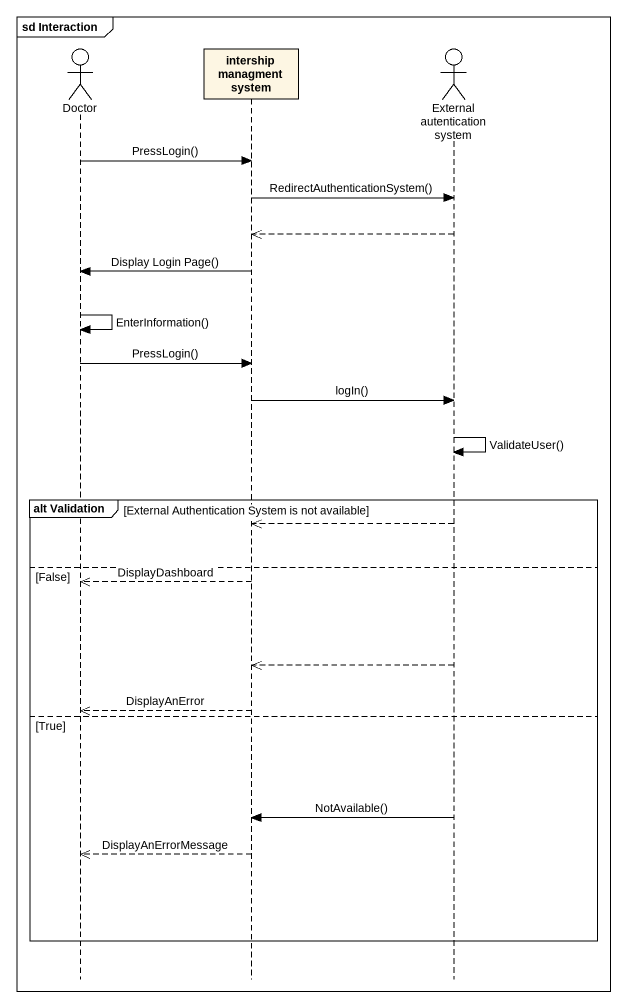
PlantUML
@startuml
mainframe sd Interaction
hide footbox
actor Doctor
participant "intership managment system" as intership_managment_system
actor "External autentication system" as External_autentication

Doctor -> intership_managment_system : PressLogin()
intership_managment_system -> External_autentication : RedirectAuthenticationSystem()
External_autentication -->> intership_managment_system
intership_managment_system -> Doctor : Display Login Page()
Doctor -> Doctor : EnterInformation()
Doctor -> intership_managment_system : PressLogin()
intership_managment_system -> External_autentication : logIn()
External_autentication -> External_autentication : ValidateUser()
group alt Validation [External Authentication System is not available]
  External_autentication -->> intership_managment_system
else False
  intership_managment_system -->> Doctor : DisplayDashboard
  External_autentication -->> intership_managment_system
  intership_managment_system -->> Doctor : DisplayAnError
else True
  External_autentication -> intership_managment_system : NotAvailable()
  intership_managment_system -->> Doctor : DisplayAnErrorMessage
end
@enduml
